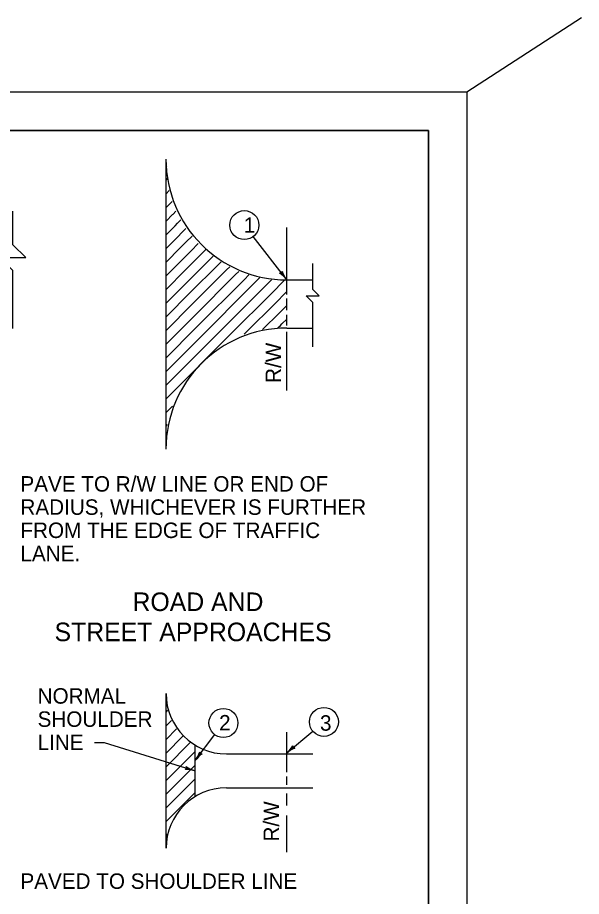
# Model space of a CAD drawing. Extents: x 997.6 to 1037.5, y 998.9 to 1023.
# Drawn here: x 1030.18 to 1037.48, y 1011.6 to 1022.96 of the extents above; entities that cross this region are included whole.
import ezdxf

# ---------------------------------------------------------------- set-up
doc = ezdxf.new("R2010")
doc.units = 0
for name, color, linetype in [('Level 1', 7, 'Continuous'), ('Level 10', 7, 'Continuous'), ('Level 11', 7, 'Continuous'), ('Level 14', 7, 'Continuous')]:
    doc.layers.add(name, color=color, linetype=linetype)

msp = doc.modelspace()

# ---------------------------------------------------------------- linework, layer by layer
at = {"layer": 'Level 1'}
for p, q in [((1032.106, 1017.381), (1032.106, 1021.131)), ((1032.106, 1021.035), (1032.114, 1021.044)), ((1032.106, 1020.858), (1032.131, 1020.883)), ((1032.106, 1020.682), (1032.148, 1020.724)), ((1032.106, 1020.505), (1032.183, 1020.582)), ((1032.106, 1020.328), (1032.191, 1020.413)), ((1032.191, 1020.413), (1032.198, 1020.42)), ((1032.198, 1020.42), (1032.233, 1020.456)), ((1032.106, 1020.151), (1032.224, 1020.269)), ((1032.224, 1020.269), (1032.255, 1020.3)), ((1032.255, 1020.3), (1032.297, 1020.343)), ((1033.668, 1019.38), (1033.668, 1020.244)), ((1032.106, 1019.974), (1032.257, 1020.125)), ((1032.257, 1020.125), (1032.311, 1020.18)), ((1032.311, 1020.18), (1032.364, 1020.232)), ((1032.367, 1020.059), (1032.442, 1020.134)), ((1033.668, 1019.568), (1033.234, 1020.129)), ((1032.289, 1019.981), (1032.367, 1020.059)), ((1032.43, 1019.945), (1032.523, 1020.038)), ((1032.106, 1019.798), (1032.289, 1019.981)), ((1032.322, 1019.837), (1032.43, 1019.945)), ((1032.545, 1019.883), (1032.618, 1019.956)), ((1032.106, 1019.621), (1032.322, 1019.837)), ((1032.355, 1019.693), (1032.545, 1019.883)), ((1032.388, 1019.549), (1032.66, 1019.821)), ((1032.66, 1019.821), (1032.714, 1019.875)), ((1032.774, 1019.759), (1032.819, 1019.803)), ((1032.106, 1019.444), (1032.355, 1019.693)), ((1032.42, 1019.405), (1032.774, 1019.759)), ((1032.446, 1019.254), (1032.889, 1019.697)), ((1032.889, 1019.697), (1032.93, 1019.738)), ((1033.004, 1019.636), (1033.046, 1019.677)), ((1032.468, 1019.099), (1033.004, 1019.636)), ((1032.489, 1018.944), (1033.119, 1019.574)), ((1033.119, 1019.574), (1033.177, 1019.632)), ((1033.234, 1019.512), (1033.32, 1019.598)), ((1033.349, 1019.45), (1033.47, 1019.57)), ((1033.46, 1019.385), (1033.644, 1019.568)), ((1033.668, 1019.568), (1034.004, 1019.568)), ((1032.106, 1019.267), (1032.388, 1019.549)), ((1032.524, 1018.802), (1033.234, 1019.512)), ((1032.736, 1018.837), (1033.349, 1019.45)), ((1032.106, 1019.091), (1032.42, 1019.405)), ((1032.949, 1018.873), (1033.46, 1019.385)), ((1033.508, 1019.255), (1033.668, 1019.416)), ((1033.668, 1019.176), (1033.668, 1019.328)), ((1032.106, 1018.914), (1032.446, 1019.254)), ((1033.161, 1018.908), (1033.508, 1019.255)), ((1033.555, 1019.126), (1033.668, 1019.239)), ((1033.373, 1018.944), (1033.555, 1019.126)), ((1033.668, 1018.979), (1033.668, 1019.116)), ((1032.106, 1018.737), (1032.468, 1019.099)), ((1033.586, 1018.98), (1033.604, 1018.998)), ((1033.604, 1018.998), (1033.668, 1019.062)), ((1032.106, 1018.56), (1032.489, 1018.944)), ((1033.117, 1018.865), (1033.161, 1018.908)), ((1033.356, 1018.926), (1033.373, 1018.944)), ((1033.552, 1018.946), (1033.586, 1018.98)), ((1033.668, 1018.943), (1034.004, 1018.943)), ((1033.668, 1018.136), (1033.668, 1018.895)), ((1032.106, 1018.03), (1032.949, 1018.873)), ((1032.106, 1018.207), (1032.736, 1018.837)), ((1032.106, 1018.383), (1032.524, 1018.802)), ((1032.106, 1017.853), (1032.19, 1017.937)), ((1032.106, 1017.676), (1032.125, 1017.696)), ((1032.106, 1017.5), (1032.111, 1017.504)), ((1032.106, 1012.219), (1032.106, 1014.219)), ((1032.106, 1014.156), (1032.111, 1014.162)), ((1032.106, 1013.979), (1032.13, 1014.003)), ((1032.106, 1013.803), (1032.175, 1013.872)), ((1032.106, 1013.626), (1032.243, 1013.763)), ((1032.106, 1013.449), (1032.325, 1013.668)), ((1032.483, 1013.352), (1032.736, 1013.688)), ((1033.664, 1013.448), (1034.005, 1013.732)), ((1033.668, 1013.203), (1033.668, 1013.721)), ((1031.182, 1013.584), (1031.307, 1013.584)), ((1031.307, 1013.584), (1032.481, 1013.219)), ((1032.106, 1013.272), (1032.419, 1013.585)), ((1032.481, 1012.886), (1032.481, 1013.551)), ((1032.106, 1013.096), (1032.481, 1013.471)), ((1032.887, 1013.438), (1034.004, 1013.438)), ((1032.106, 1013.336), (1032.481, 1013.219)), ((1032.106, 1012.919), (1032.481, 1013.294)), ((1032.106, 1012.742), (1032.481, 1013.117)), ((1033.668, 1013.038), (1033.668, 1013.147)), ((1032.887, 1013), (1034.004, 1013)), ((1032.106, 1012.565), (1032.481, 1012.94)), ((1033.668, 1012.77), (1033.668, 1012.926)), ((1033.668, 1012.169), (1033.668, 1012.64)), ((1032.106, 1012.388), (1032.12, 1012.402))]:
    msp.add_line(p, q, dxfattribs=at)
for points in [[(1030.125, 1018.938), (1030.125, 1019.69), (1029.959, 1019.856), (1030.292, 1019.856), (1030.125, 1020.023), (1030.125, 1020.458)], [(1034.004, 1018.702), (1034.004, 1019.277), (1033.921, 1019.36), (1034.088, 1019.36), (1034.004, 1019.443), (1034.004, 1019.782)]]:
    msp.add_lwpolyline(points, dxfattribs=at)
for centre in [(1033.119, 1020.277), (1032.848, 1013.838), (1034.149, 1013.852)]:
    msp.add_circle(centre, 0.188, dxfattribs=at)
for centre, radius, start, end in [((1033.668, 1021.131), 1.563, 180, 270), ((1033.577, 1019.686), 0.0312, 266.512, 348.6286), ((1033.977, 1019.807), 0.391, 199.0845, 217.7312), ((1033.359, 1019.329), 0.391, 37.7374, 56.4061), ((1033.359, 1019.329), 0.391, 37.7251, 37.7374), ((1033.977, 1019.807), 0.391, 217.717, 217.7341), ((1033.668, 1017.381), 1.563, 90, 180), ((1032.887, 1014.219), 0.781, 180, 270), ((1033.414, 1013.748), 0.391, 309.7684, 328.4372), ((1033.778, 1013.543), 0.0312, 178.543, 260.6597), ((1032.171, 1013.586), 0.391, 323.1142, 341.783), ((1032.796, 1013.117), 0.391, 124.4614, 143.1081), ((1032.572, 1013.47), 0.0312, 191.8888, 274.0055), ((1033.414, 1013.748), 0.391, 309.7562, 309.7684), ((1033.913, 1013.148), 0.391, 111.1156, 129.7623), ((1032.171, 1013.586), 0.391, 323.102, 323.1142), ((1032.339, 1013.264), 0.0312, 301.4899, 23.6066), ((1032.365, 1012.846), 0.391, 72.7153, 91.3841), ((1032.365, 1012.846), 0.391, 72.7153, 91.3841), ((1032.597, 1013.592), 0.391, 234.0624, 252.7092), ((1032.597, 1013.592), 0.391, 234.0624, 252.7092), ((1032.365, 1012.846), 0.391, 72.7031, 72.7153), ((1032.887, 1012.219), 0.781, 90, 180)]:
    msp.add_arc(centre, radius, start, end, dxfattribs=at)
at = {"layer": 'Level 10'}
for p, q in [((1007, 1021.5), (1035.5, 1021.5)), ((1035.5, 1021.5), (1035.5, 1000.5))]:
    msp.add_line(p, q, dxfattribs=at)
at = {"layer": 'Level 11'}
msp.add_lwpolyline([(1007, 1000.5), (1035.5, 1000.5), (1035.5, 1021.5), (1007, 1021.5)], close=True, dxfattribs=at)
at = {"layer": 'Level 14'}
for p, q in [((1036, 1022), (1037.481, 1022.96)), ((1000, 1022), (1036, 1022)), ((1036, 1022), (1036, 1000))]:
    msp.add_line(p, q, dxfattribs=at)

# ---------------------------------------------------------------- texts
at = {"layer": 'Level 1'}
for s, height, p in [('1', 0.2, (1033.112, 1020.177)), ('PAVE TO R/W LINE OR END OF', 0.2, (1030.222, 1016.83)), ('RADIUS, WHICHEVER IS FURTHER', 0.2, (1030.222, 1016.53)), ('FROM THE EDGE OF TRAFFIC', 0.2, (1030.222, 1016.23)), ('LANE.', 0.2, (1030.222, 1015.93)), ('ROAD AND', 0.24, (1031.672, 1015.286)), ('STREET APPROACHES', 0.24, (1030.663, 1014.896)), ('NORMAL', 0.2, (1030.444, 1014.088)), ('SHOULDER', 0.2, (1030.444, 1013.788)), ('2', 0.2, (1032.792, 1013.741)), ('3', 0.2, (1034.098, 1013.738)), ('LINE', 0.2, (1030.444, 1013.488)), ('PAVED TO SHOULDER LINE', 0.2, (1030.222, 1011.693))]:
    msp.add_text(s, height=height, dxfattribs=at).set_placement(p)
for p in [(1033.594, 1018.236), (1033.567, 1012.306)]:
    msp.add_text('R/W', height=0.2, rotation=90, dxfattribs=at).set_placement(p)

doc.saveas('drawing.dxf')
